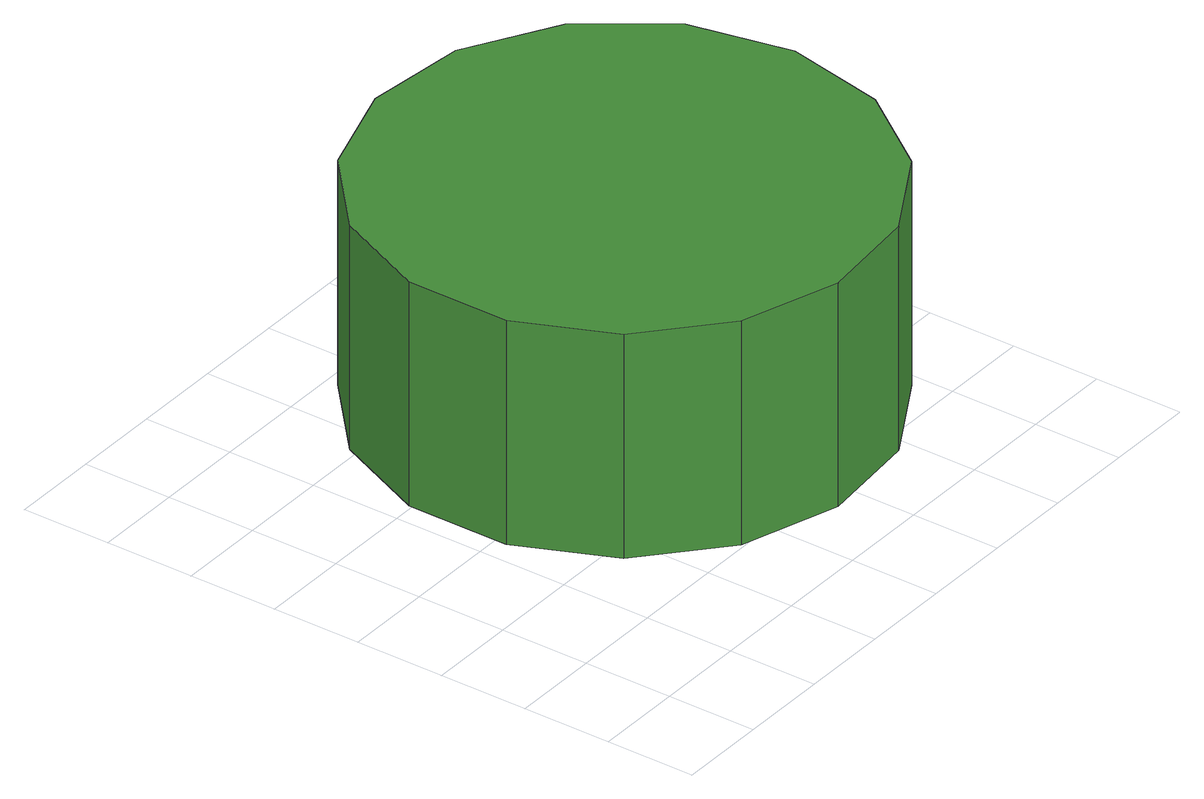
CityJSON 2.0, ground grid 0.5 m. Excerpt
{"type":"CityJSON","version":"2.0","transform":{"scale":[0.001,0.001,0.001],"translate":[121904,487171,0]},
"CityObjects":{
"tree1":{"type":"SolitaryVegetationObject","attributes":{"function":"something"},"geometry":[{"type":"MultiSurface","lod":"1","boundaries":[[[0,1,2,3,4,5,6,7,8,9,10,11,12,13,14]],[[15,16,17,18,19,20,21,22,23,24,25,26,27,28,29]],[[0,29,28,1]],[[1,28,27,2]],[[2,27,26,3]],[[3,26,25,4]],[[4,25,24,5]],[[5,24,23,6]],[[6,23,22,7]],[[7,22,21,8]],[[8,21,20,9]],[[9,20,19,10]],[[10,19,18,11]],[[11,18,17,12]],[[12,17,16,13]],[[13,16,15,14]],[[14,15,29,0]]]}]}
},
"vertices":[
[3390,1727,2257],[3270,2295,2257],[2928,2764,2257],[2426,3054,2257],[1849,3115,2257],[1297,2936,2257],[865,2547,2257],[629,2017,2257],[629,1437,2257],[865,906,2257],[1297,518,2257],[1849,339,2257],[2426,399,2257],[2928,690,2257],[3270,1159,2257],[3270,1159,967],[2928,690,967],[2426,399,967],[1849,339,967],[1297,518,967],[865,906,967],[629,1437,967],[629,2017,967],[865,2547,967],[1297,2936,967],[1849,3115,967],[2426,3054,967],[2928,2764,967],[3270,2295,967],[3390,1727,967]
]}
